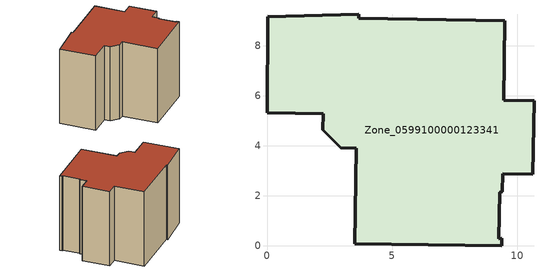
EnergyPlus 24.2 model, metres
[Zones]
Zone_0599100000123341
 floor ground (C_G): 9.47,5.81 10.68,5.8 10.62,2.85 9.43,2.87 9.42,2.15 9.31,2.14 9.27,0.28 9.38,0.29 9.38,0 3.51,0.08 3.58,3.89 2.94,3.91 2.24,4.63 2.25,5.28 0,5.32 0.04,9.15 3.67,9.25 3.67,9.09 9.52,8.99 z0
 wall outside (C_F): 0.04,9.15 0,5.32 2.25,5.28 2.24,4.63 2.94,3.91 3.58,3.89 3.51,0.08 9.38,0 9.38,0.29 9.27,0.28 9.31,2.14 9.42,2.15 9.43,2.87 10.62,2.85 10.68,5.8 9.47,5.81 9.52,8.99 3.67,9.09 3.67,9.25 0.04,9.15 z0:8.36
 roof outside (C_R): 9.38,0.29 9.27,0.28 9.31,2.14 9.42,2.15 9.43,2.87 10.62,2.85 10.68,5.8 9.47,5.81 9.52,8.99 3.67,9.09 3.67,9.25 0.04,9.15 0,5.32 2.25,5.28 2.24,4.63 2.94,3.91 3.58,3.89 3.51,0.08 9.38,0 z8.36
[BUILDING]
Pand.0599100000123341: North Axis=0; Terrain=City; Loads Convergence Tolerance Value=0.04; Temperature Convergence Tolerance Value=0.4; Solar Distribution=FullExterior; Maximum Number of Warmup Days=25; Minimum Number of Warmup Days=1
[Site:Location]
Rotterdam.The.Hague.AP_ZH_NLD Design_Conditions: Latitude=51.96; Longitude=4.45; Time Zone=1; Elevation=-4.5
[SITE:GROUNDTEMPERATURE:BUILDINGSURFACE]
18, 18, 18, 18, 18, 18, 18, 18, 18, 18, 18, 18
[MATERIAL] Thermal Absorptance=0.9; Solar Absorptance=0.7; Visible Absorptance=0.7
Name | Roughness | Thickness | Conductivity | Density | Specific Heat
G.TI.1975-1991 | MediumSmooth | 0.15 | 0.288461 | 540 | 1210
F.TI.1975-1991 | Rough | 0.3 | 0.230769 | 1920 | 840
R.TI.1975-1991 | MediumRough | 0.2 | 0.153846 | 1500 | 1000
[CONSTRUCTION]
C_G: G.TI.1975-1991
C_F: F.TI.1975-1991
C_R: R.TI.1975-1991
[ZONE]
Zone_0599100000123341: Type=1; Multiplier=1; Ceiling Height=Autocalculate; Volume=Autocalculate; Floor Area=autocalculate; Part of Total Floor Area=Yes
[ZONEINFILTRATION:DESIGNFLOWRATE]
Infil_Zone_0599100000123341: Zone or ZoneList or Space or SpaceList=Zone_0599100000123341; Schedule=AlwaysOn; Design Flow Rate Calculation Method=Flow/Area; Flow Rate per Floor Area=0.003; Constant Term Coefficient=1; Temperature Term Coefficient=0; Velocity Term Coefficient=0; Velocity Squared Term Coefficient=0
[HVACTEMPLATE:ZONE:IDEALLOADSAIRSYSTEM]
Zone_0599100000123341: Maximum Heating Supply Air Temperature=50; Minimum Cooling Supply Air Temperature=13; Maximum Heating Supply Air Humidity Ratio=0.0156; Minimum Cooling Supply Air Humidity Ratio=0.0077; Heating Limit=NoLimit; Cooling Limit=NoLimit; Dehumidification Control Type=ConstantSensibleHeatRatio; Cooling Sensible Heat Ratio=0.7; Dehumidification Setpoint=60; Humidification Control Type=None; Humidification Setpoint=30; Outdoor Air Method=None; Outdoor Air Flow Rate per Person=0.00944; Outdoor Air Flow Rate per Zone Floor Area=0; Outdoor Air Flow Rate per Zone=0; Demand Controlled Ventilation Type=None; Outdoor Air Economizer Type=NoEconomizer; Heat Recovery Type=None; Sensible Heat Recovery Effectiveness=0.7; Latent Heat Recovery Effectiveness=0.65
[ZONECONTROL:THERMOSTAT]
ThermostatControl_Zone_0599100000123341: Zone or ZoneList=Zone_0599100000123341; Control Type Schedule=DualSetpointControlType; Control 1=Thermostat_Zone_0599100000123341; Temperature Difference Between Cutout And Setpoint=0
[THERMOSTATSETPOINT:DUALSETPOINT]
Thermostat_Zone_0599100000123341: Heating Setpoint Temperature Schedule=HeatingSetpoint_Zone_0599100000123341; Cooling Setpoint Temperature Schedule=CoolingSetpoint_Zone_0599100000123341
[SCHEDULE:COMPACT]
HeatingSetpoint_Zone_0599100000123341: Through: 12/31, For: AllDays, Until: 24:00, 21
CoolingSetpoint_Zone_0599100000123341: Through: 12/31, For: AllDays, Until: 24:00, 24
DualSetpointControlType: Through: 12/31, For: AllDays, Until: 24:00, 4
AlwaysOn: Through: 12/31, For: AllDays, Until: 24:00, 1
